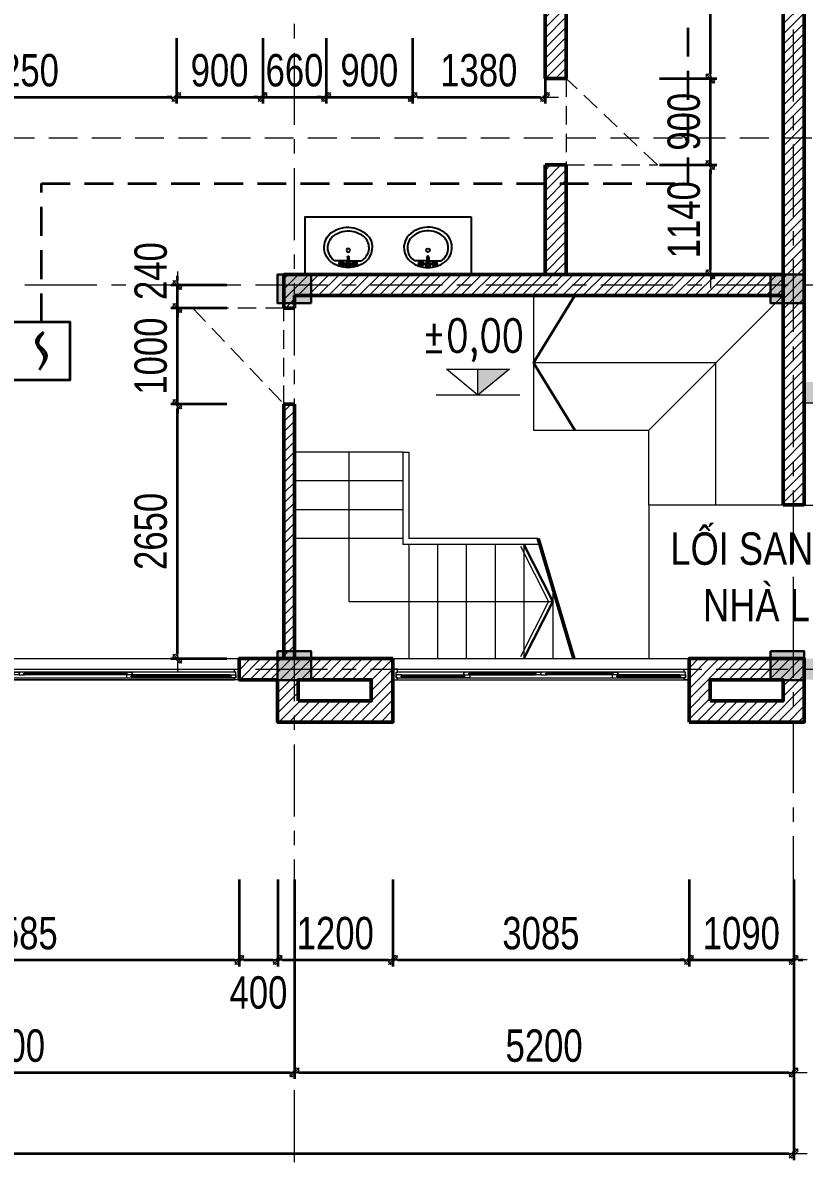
# Model space of a CAD drawing. Header units: millimetres. Extents: x 1109421 to 1726579, y -247837 to 144927.
# Drawn here: x 1494702 to 1502842, y -135777 to -123915 of the extents above; entities that cross this region are included whole.
import ezdxf
from ezdxf.enums import TextEntityAlignment as Align

# ---------------------------------------------------------------- set-up
doc = ezdxf.new("R2010")
doc.units = ezdxf.units.MM
doc.header["$LTSCALE"] = 600
doc.header["$MEASUREMENT"] = 0
doc.set_wipeout_variables(frame=1)
for name, pattern in [('00_Hidden', [2.4, 1.6, -0.8]), ('CENTER', [2, 1.25, -0.25, 0.25, -0.25]), ('DASHED', [0.75, 0.5, -0.25]), ('HIDDEN', [0.375, 0.25, -0.125])]:
    doc.linetypes.add(name, pattern=pattern)
doc.layers.get('0').update_dxf_attribs({"lineweight": 0})
doc.layers.get('Defpoints').update_dxf_attribs({"lineweight": 0})
for name, color, linetype, lineweight in [('0.15_Cua', 144, 'Continuous', 15), ('cat1', 30, 'Continuous', 50), ('cat2', 22, 'Continuous', 30), ('dim', 144, 'Continuous', 13), ('EG Net thay', 7, 'Continuous', 25), ('hatch1', 136, 'Continuous', 9), ('LC Khac', 4, 'Continuous', 9), ('LC MANH DUT', 35, 'HIDDEN', 5), ('LC Text1', 3, 'Continuous', 20), ('LC Text2', 7, 'Continuous', 25), ('manh1', 67, 'Continuous', 13), ('NET-CAT', 3, 'Continuous', 35), ('Noi that', 35, 'Continuous', 9), ('PCCC - BAOCHAY - THIETBI', 6, 'Continuous', 35), ('PCCC-BAO CHAY - DAY', 3, 'DASHED', 35), ('PCCC-BAOCHAY-THIETBI', 6, 'Continuous', 35), ('thay1', 63, 'Continuous', 18), ('truc', 76, 'CENTER', 9)]:
    doc.layers.add(name, color=color, linetype=linetype, lineweight=lineweight)
doc.layers.add('MANH', color=147, linetype='Continuous')
doc.styles.add('HOATBIF', font='hoatbif.shx', dxfattribs={"width": 0.8})
doc.styles.add('T1', font='Vnsimli.shx', dxfattribs={"width": 0.8})
doc.styles.add('T2', font='VHARIAL.TTF', dxfattribs={"width": 0.8})
doc.dimstyles.new('1-135', dxfattribs={"dimscale": 135, "dimtxt": 2.5, "dimasz": 0.35, "dimexe": 0.5, "dimexo": 0, "dimgap": 0.8, "dimtad": 1, "dimdec": 0, "dimzin": 0, "dimdsep": 46, "dimtxsty": 'HOATBIF', "dimblk1": 'DOT', "dimblk2": 'DOT', "dimsah": 1, "dimcen": -1, "dimdle": 1, "dimclrd": 256, "dimclre": 256, "dimclrt": 4, "dimadec": 3, "dimazin": 2, "dimtfac": 0.333333, "dimtdec": 0, "dimtix": 1, "dimtmove": 2, "dimatfit": 3, "dimldrblk": 'DOT', "dimfxl": 1, "dimtvp": 0.833333, "dimtolj": 1, "dimtzin": 0, "dimarcsym": 0})

# ---------------------------------------------------------------- blocks, each defined once
blk = doc.blocks.new('DOT')
at = {"layer": 'dim'}
for p, q in [((-3, 0), (3, 0)), ((-1, -1), (1, 1))]:
    blk.add_line(p, q, dxfattribs=at)
blk.add_lwpolyline([(0.5, 1), (-1, -0.5), (-0.5, -1), (1, 0.5)], close=True, dxfattribs=at)
blk = doc.blocks.new('*D2097')
at = {"layer": 'Defpoints', "color": 0, "transparency": 16777216}
for p in [(34453, 88631), (40453, 88631), (40453, 86624)]:
    blk.add_point(p, dxfattribs=at)
at = {"layer": 'dim', "lineweight": -2, "transparency": 16777216}
for p, q in [((34453, 88631), (34453, 86557)), ((40453, 88631), (40453, 86557)), ((34500, 86624), (40406, 86624))]:
    blk.add_line(p, q, dxfattribs=at)
at = {"layer": 'dim', "lineweight": -2, "transparency": 16777216, "xscale": 47.25, "yscale": 47.25, "zscale": 47.25, "rotation": 180}
blk.add_blockref('DOT', (34453, 86624), dxfattribs=at)
at = {"layer": 'dim', "lineweight": -2, "transparency": 16777216, "xscale": 47.25, "yscale": 47.25, "zscale": 47.25}
blk.add_blockref('DOT', (40453, 86624), dxfattribs=at)
at = {"layer": 'dim', "color": 4, "transparency": 16777216, "insert": (37453, 86901), "char_height": 337.5, "attachment_point": 5, "style": 'HOATBIF'}
blk.add_mtext('\\A1;6000', dxfattribs=at)
blk = doc.blocks.new('_Dot')
at = {"color": 0, "linetype": 'ByBlock', "lineweight": -2}
blk.add_line((-0.5, 0), (-1, 0), dxfattribs=at)
at = {"color": 0, "linetype": 'ByBlock', "const_width": 0.5}
blk.add_lwpolyline([(-0.25, 0, 1), (0.25, 0, 1)], format="xyb", close=True, dxfattribs=at)
blk = doc.blocks.new('*D2098')
at = {"layer": 'Defpoints', "color": 0, "transparency": 16777216}
for p in [(40453, 88631), (45653, 88631), (45653, 86624)]:
    blk.add_point(p, dxfattribs=at)
at = {"layer": 'dim', "lineweight": -2, "transparency": 16777216}
for p, q in [((40453, 88631), (40453, 86557)), ((45653, 88631), (45653, 86557)), ((40500, 86624), (45606, 86624))]:
    blk.add_line(p, q, dxfattribs=at)
at = {"layer": 'dim', "lineweight": -2, "transparency": 16777216, "xscale": 47.25, "yscale": 47.25, "zscale": 47.25, "rotation": 180}
blk.add_blockref('DOT', (40453, 86624), dxfattribs=at)
at = {"layer": 'dim', "lineweight": -2, "transparency": 16777216, "xscale": 47.25, "yscale": 47.25, "zscale": 47.25}
blk.add_blockref('DOT', (45653, 86624), dxfattribs=at)
at = {"layer": 'dim', "color": 4, "transparency": 16777216, "insert": (43053, 86901), "char_height": 337.5, "attachment_point": 5, "style": 'HOATBIF'}
blk.add_mtext('\\A1;5200', dxfattribs=at)
blk = doc.blocks.new('CSDS')
at = {"layer": 'MANH'}
for p, q in [((-0.08, -0.72), (-1.37, -0.72)), ((-0.83, -0.4), (-0.77, -0.4)), ((-0.83, -0.44), (-0.77, -0.44)), ((-0.71, -0.33), (-0.71, -0.28)), ((-0.71, -0.55), (-0.71, -0.5)), ((-0.67, -0.28), (-0.67, -0.33)), ((-0.67, -0.5), (-0.67, -0.55)), ((-0.6, -0.4), (-0.55, -0.4)), ((-0.6, -0.44), (-0.55, -0.44)), ((-0.08, -1.12), (-0.08, -0.5)), ((0.1, -0.5), (0.1, -1.12)), ((0.1, -0.72), (1.38, -0.72)), ((0.57, -0.4), (0.63, -0.4)), ((0.57, -0.44), (0.63, -0.44)), ((0.69, -0.33), (0.69, -0.28)), ((0.69, -0.55), (0.69, -0.5)), ((0.73, -0.28), (0.73, -0.33)), ((0.73, -0.5), (0.73, -0.55)), ((0.8, -0.4), (0.85, -0.4)), ((0.8, -0.44), (0.85, -0.44))]:
    blk.add_line(p, q, dxfattribs=at)
for centre, major_axis, start_param, end_param in [((0.01, -2.93), (2.07, 2.07), 0.111462, 1.463911), ((-0.54, -2.11), (1.38, 1.38), 1.512976, 3.273685), ((-0.5, -2.07), (-1.14, 1.14), -0.214848, 1.559642), ((-0.69, -0.42), (0.186, 0.186), 5.497787, 11.780972), ((-0.86, -0.42), (0.0309, 0.0309), 5.497787, 11.780972), ((-0.69, -0.42), (0.0619, 0.0619), 5.497787, 11.780972), ((-0.69, -0.42), (-0.0464, 0.0464), 3.926991, 10.210176), ((-0.69, -0.24), (-0.0309, 0.0309), 3.926991, 10.210176), ((-0.69, -0.59), (-0.0309, 0.0309), 3.926991, 10.210176), ((-0.51, -0.42), (0.0309, 0.0309), 5.497787, 11.780972), ((0.01, -0.34), (0.191, 0.191), 4.257288, 9.879879), ((0.01, -0.34), (0.131, 0.131), 4.416969, 9.720198), ((0.01, -0.33), (0.0928, 0.0928), 5.497787, 11.780972), ((0.01, -1.12), (0.0619, 0.0619), 2.356282, 5.4977), ((0.71, -0.42), (0.186, 0.186), 5.497787, 11.780972), ((0.54, -0.42), (0.0309, 0.0309), 5.497787, 11.780972), ((0.71, -0.42), (0.0619, 0.0619), 5.497787, 11.780972), ((0.71, -0.42), (-0.0464, 0.0464), 3.926991, 10.210176), ((0.71, -0.24), (-0.0309, 0.0309), 3.926991, 10.210176), ((0.71, -0.59), (-0.0309, 0.0309), 3.926991, 10.210176), ((0.89, -0.42), (0.0309, 0.0309), 5.497787, 11.780972), ((0.55, -2.08), (1.13, 1.13), 4.862989, 6.520348), ((0.55, -2.12), (1.38, 1.38), 4.922045, 6.353974), ((0.01, -1.82), (0.134, 0.134), 5.497787, 11.780972), ((-0.02, -1.33), (-2.04, 2.04), 1.723621, 3.229353), ((0.01, -1.38), (1.74, 1.74), 3.187795, 4.763099)]:
    blk.add_ellipse(centre, major_axis=major_axis, ratio=1, start_param=start_param, end_param=end_param, dxfattribs=at)
blk = doc.blocks.new('COT BT')
at = {"layer": 'cat2', "ltscale": 2}
h = blk.add_hatch(color=256, dxfattribs=at)
h.dxf.hatch_style = 1
h.paths.add_polyline_path([(240, 190), (-110, 190), (-110, -110), (240, -110)])
blk.add_lwpolyline([(-110, 190), (240, 190), (240, -110), (-110, -110)], close=True, dxfattribs=at)
blk = doc.blocks.new('t 1')
at = {"layer": 'NET-CAT'}
for points in [[(-3380, -6035), (-3600, -6035), (-3600, -5815), (-3380, -5815)], [(-3380, -8915), (-3600, -8915), (-3600, -8695), (-3380, -8695)]]:
    blk.add_hatch(color=256, dxfattribs=at).paths.add_polyline_path(points)
at = {"layer": 'LC Khac', "ltscale": 5}
blk.add_lwpolyline([(-3600, -6035), (-3600, -7095), (-3380, -7095), (-3380, -6035)], close=True, dxfattribs=at)
blk = doc.blocks.new('Caodo1')
at = {"layer": 'LC Text1'}
blk.add_hatch(color=256, dxfattribs=at).paths.add_polyline_path([(0, 200.2), (0, 0), (243.4, 200.2)])
for p, q in [((0, 0), (0, 200.2)), ((323.6, 0), (-323.6, 0))]:
    blk.add_line(p, q, dxfattribs=at)
blk.add_lwpolyline([(-243.4, 200.2), (243.4, 200.2), (0, 0), (0, 0)], close=True, dxfattribs=at)
at = {"layer": 'LC Text1', "style": 'T1', "width": 0.8}
blk.add_attdef('%%P0,00', text='', height=250, dxfattribs=at).set_placement((-39, 459.5), align=Align.MIDDLE_CENTER)
blk = doc.blocks.new('*D2162')
at = {"layer": 'Defpoints', "color": 0, "transparency": 16777216}
for p in [(35293, 88631), (39878, 88631), (39878, 87795)]:
    blk.add_point(p, dxfattribs=at)
at = {"layer": 'dim', "lineweight": -2, "transparency": 16777216}
for p, q in [((35293, 88631), (35293, 87727)), ((39878, 88631), (39878, 87727)), ((35340, 87795), (39831, 87795))]:
    blk.add_line(p, q, dxfattribs=at)
at = {"layer": 'dim', "lineweight": -2, "transparency": 16777216, "xscale": 47.25, "yscale": 47.25, "zscale": 47.25, "rotation": 180}
blk.add_blockref('DOT', (35293, 87795), dxfattribs=at)
at = {"layer": 'dim', "lineweight": -2, "transparency": 16777216, "xscale": 47.25, "yscale": 47.25, "zscale": 47.25}
blk.add_blockref('DOT', (39878, 87795), dxfattribs=at)
at = {"layer": 'dim', "color": 4, "transparency": 16777216, "insert": (37585, 88072), "char_height": 337.5, "attachment_point": 5, "style": 'HOATBIF'}
blk.add_mtext('\\A1;4585', dxfattribs=at)
blk = doc.blocks.new('*D2163')
at = {"layer": 'Defpoints', "color": 0, "transparency": 16777216}
for p in [(39878, 88631), (40278, 88631), (40278, 87795)]:
    blk.add_point(p, dxfattribs=at)
at = {"layer": 'dim', "lineweight": -2, "transparency": 16777216}
for p, q in [((39878, 88631), (39878, 87727)), ((40278, 88631), (40278, 87727)), ((39925, 87795), (40231, 87795))]:
    blk.add_line(p, q, dxfattribs=at)
at = {"layer": 'dim', "lineweight": -2, "transparency": 16777216, "xscale": 47.25, "yscale": 47.25, "zscale": 47.25, "rotation": 180}
blk.add_blockref('DOT', (39878, 87795), dxfattribs=at)
at = {"layer": 'dim', "lineweight": -2, "transparency": 16777216, "xscale": 47.25, "yscale": 47.25, "zscale": 47.25}
blk.add_blockref('DOT', (40278, 87795), dxfattribs=at)
at = {"layer": 'dim', "color": 4, "transparency": 16777216, "insert": (40078, 87454), "char_height": 337.5, "attachment_point": 5, "style": 'HOATBIF'}
blk.add_mtext('\\A1;400', dxfattribs=at)
blk = doc.blocks.new('*D2164')
at = {"layer": 'Defpoints', "color": 0, "transparency": 16777216}
for p in [(40278, 88631), (41478, 88631), (41478, 87795)]:
    blk.add_point(p, dxfattribs=at)
at = {"layer": 'dim', "lineweight": -2, "transparency": 16777216}
for p, q in [((40278, 88631), (40278, 87727)), ((41478, 88631), (41478, 87727)), ((40325, 87795), (41431, 87795))]:
    blk.add_line(p, q, dxfattribs=at)
at = {"layer": 'dim', "lineweight": -2, "transparency": 16777216, "xscale": 47.25, "yscale": 47.25, "zscale": 47.25, "rotation": 180}
blk.add_blockref('DOT', (40278, 87795), dxfattribs=at)
at = {"layer": 'dim', "lineweight": -2, "transparency": 16777216, "xscale": 47.25, "yscale": 47.25, "zscale": 47.25}
blk.add_blockref('DOT', (41478, 87795), dxfattribs=at)
at = {"layer": 'dim', "color": 4, "transparency": 16777216, "insert": (40878, 88072), "char_height": 337.5, "attachment_point": 5, "style": 'HOATBIF'}
blk.add_mtext('\\A1;1200', dxfattribs=at)
blk = doc.blocks.new('*D2165')
at = {"layer": 'Defpoints', "color": 0, "transparency": 16777216}
for p in [(41478, 88631), (44563, 88631), (44563, 87795)]:
    blk.add_point(p, dxfattribs=at)
at = {"layer": 'dim', "lineweight": -2, "transparency": 16777216}
for p, q in [((41478, 88631), (41478, 87727)), ((44563, 88631), (44563, 87727)), ((41525, 87795), (44516, 87795))]:
    blk.add_line(p, q, dxfattribs=at)
at = {"layer": 'dim', "lineweight": -2, "transparency": 16777216, "xscale": 47.25, "yscale": 47.25, "zscale": 47.25, "rotation": 180}
blk.add_blockref('DOT', (41478, 87795), dxfattribs=at)
at = {"layer": 'dim', "lineweight": -2, "transparency": 16777216, "xscale": 47.25, "yscale": 47.25, "zscale": 47.25}
blk.add_blockref('DOT', (44563, 87795), dxfattribs=at)
at = {"layer": 'dim', "color": 4, "transparency": 16777216, "insert": (43020, 88072), "char_height": 337.5, "attachment_point": 5, "style": 'HOATBIF'}
blk.add_mtext('\\A1;3085', dxfattribs=at)
blk = doc.blocks.new('*D2166')
at = {"layer": 'Defpoints', "color": 0, "transparency": 16777216}
for p in [(44563, 88631), (45653, 88631), (45653, 87795)]:
    blk.add_point(p, dxfattribs=at)
at = {"layer": 'dim', "lineweight": -2, "transparency": 16777216}
for p, q in [((44563, 88631), (44563, 87727)), ((45653, 88631), (45653, 87727)), ((44516, 87795), (44468, 87795)), ((44563, 87795), (45653, 87795)), ((45700, 87795), (45747, 87795))]:
    blk.add_line(p, q, dxfattribs=at)
at = {"layer": 'dim', "lineweight": -2, "transparency": 16777216, "xscale": 47.25, "yscale": 47.25, "zscale": 47.25}
blk.add_blockref('DOT', (44563, 87795), dxfattribs=at)
at = {"layer": 'dim', "lineweight": -2, "transparency": 16777216, "xscale": 47.25, "yscale": 47.25, "zscale": 47.25, "rotation": 180}
blk.add_blockref('DOT', (45653, 87795), dxfattribs=at)
at = {"layer": 'dim', "color": 4, "transparency": 16777216, "insert": (45108, 88072), "char_height": 337.5, "attachment_point": 5, "style": 'HOATBIF'}
blk.add_mtext('\\A1;1090', dxfattribs=at)
blk = doc.blocks.new('*D2167')
at = {"layer": 'Defpoints', "color": 0, "transparency": 16777216}
for p in [(3853, 88631), (45653, 88631), (45653, 85780)]:
    blk.add_point(p, dxfattribs=at)
at = {"layer": 'dim', "lineweight": -2, "transparency": 16777216}
for p, q in [((3853, 88631), (3853, 85712)), ((45653, 88631), (45653, 85712)), ((3900, 85780), (45606, 85780))]:
    blk.add_line(p, q, dxfattribs=at)
at = {"layer": 'dim', "lineweight": -2, "transparency": 16777216, "xscale": 47.25, "yscale": 47.25, "zscale": 47.25, "rotation": 180}
blk.add_blockref('DOT', (3853, 85780), dxfattribs=at)
at = {"layer": 'dim', "lineweight": -2, "transparency": 16777216, "xscale": 47.25, "yscale": 47.25, "zscale": 47.25}
blk.add_blockref('DOT', (45653, 85780), dxfattribs=at)
at = {"layer": 'dim', "color": 4, "transparency": 16777216, "insert": (25828, 86057), "char_height": 337.5, "attachment_point": 5, "style": 'HOATBIF'}
blk.add_mtext('\\A1;41800', dxfattribs=at)
blk = doc.blocks.new('*U615')
for p, q in [((50, 0), (4535, 0)), ((50, -110), (4535, -110)), ((95, -20), (1116, -20)), ((1176, -50), (2232, -50)), ((1176, -80), (2232, -80)), ((3409, -50), (2352, -50)), ((3409, -80), (2352, -80)), ((4490, -20), (3469, -20)), ((4490, -50), (3469, -50))]:
    blk.add_line(p, q)
at = {"color": 8, "lineweight": 5}
for p, q in [((50, -20), (4535, -20)), ((4535, -80), (50, -80)), ((95, -30), (1116, -30)), ((95, -40), (1116, -40)), ((95, -50), (1116, -50)), ((1176, -60), (2232, -60)), ((1176, -70), (2232, -70)), ((3409, -60), (2352, -60)), ((3409, -70), (2352, -70)), ((4490, -30), (3469, -30)), ((4490, -40), (3469, -40))]:
    blk.add_line(p, q, dxfattribs=at)
for points in [[(50, -20), (35, -20), (35, -80), (50, -80), (50, -110), (0, -110), (0, 0), (0, 0), (0, 0), (50, 0), (50, -20), (35, -20)], [(4535, -20), (4550, -20), (4550, -80), (4535, -80), (4535, -110), (4585, -110), (4585, 0), (4585, 0), (4585, 0), (4535, 0), (4535, -20), (4550, -20)], [(95, -40), (95, -50), (35, -50), (35, -20), (95, -20), (95, -30), (85, -30), (85, -40), (95, -40)], [(1116, -40), (1116, -50), (1176, -50), (1176, -20), (1116, -20), (1116, -30), (1126, -30), (1126, -40), (1116, -40)], [(1176, -70), (1176, -80), (1116, -80), (1116, -50), (1176, -50), (1176, -60), (1166, -60), (1166, -70), (1176, -70)], [(1116, -50), (1116, -80), (1131, -80)], [(2232, -70), (2232, -80), (2292, -80), (2292, -50), (2232, -50), (2232, -60), (2242, -60), (2242, -70), (2232, -70)], [(2292, -50), (2292, -80), (2277, -80)], [(2292, -50), (2292, -80), (2307, -80)], [(2352, -70), (2352, -80), (2292, -80), (2292, -50), (2352, -50), (2352, -60), (2342, -60), (2342, -70), (2352, -70)], [(3469, -40), (3469, -50), (3409, -50), (3409, -20), (3469, -20), (3469, -30), (3459, -30), (3459, -40), (3469, -40)], [(3409, -70), (3409, -80), (3469, -80), (3469, -50), (3409, -50), (3409, -60), (3419, -60), (3419, -70), (3409, -70)], [(3469, -50), (3469, -80), (3454, -80)], [(4490, -40), (4490, -50), (4550, -50), (4550, -20), (4490, -20), (4490, -30), (4500, -30), (4500, -40), (4490, -40)]]:
    blk.add_lwpolyline(points)
for centre, start, end in [((94, -32), 14.2151, 83.5658), ((94, -38), 276.4342, 345.7849), ((1117, -32), 96.4342, 165.7849), ((1117, -38), 194.2151, 263.5658), ((1175, -62), 14.2151, 83.5658), ((1175, -68), 276.4342, 345.7849), ((2233, -62), 96.4342, 165.7849), ((2233, -68), 194.2151, 263.5658), ((2352, -62), 14.2151, 83.5658), ((2352, -68), 276.4342, 345.7849), ((3410, -62), 96.4342, 165.7849), ((3410, -68), 194.2151, 263.5658), ((3468, -32), 14.2151, 83.5658), ((3468, -38), 276.4342, 345.7849), ((4491, -32), 96.4342, 165.7849), ((4491, -38), 194.2151, 263.5658)]:
    blk.add_arc(centre, 8.25, start, end, dxfattribs=at)
blk = doc.blocks.new('*U614')
for p, q in [((50, 0), (3035, 0)), ((50, -110), (3035, -110)), ((95, -20), (741, -20)), ((801, -50), (1482, -50)), ((801, -80), (1482, -80)), ((2284, -50), (1602, -50)), ((2284, -80), (1602, -80)), ((2990, -20), (2344, -20)), ((2990, -50), (2344, -50))]:
    blk.add_line(p, q)
at = {"color": 8, "lineweight": 5}
for p, q in [((50, -20), (3035, -20)), ((3035, -80), (50, -80)), ((95, -30), (741, -30)), ((95, -40), (741, -40)), ((95, -50), (741, -50)), ((801, -60), (1482, -60)), ((801, -70), (1482, -70)), ((2284, -60), (1602, -60)), ((2284, -70), (1602, -70)), ((2990, -30), (2344, -30)), ((2990, -40), (2344, -40))]:
    blk.add_line(p, q, dxfattribs=at)
for points in [[(50, -20), (35, -20), (35, -80), (50, -80), (50, -110), (0, -110), (0, 0), (0, 0), (0, 0), (50, 0), (50, -20), (35, -20)], [(3035, -20), (3050, -20), (3050, -80), (3035, -80), (3035, -110), (3085, -110), (3085, 0), (3085, 0), (3085, 0), (3035, 0), (3035, -20), (3050, -20)], [(95, -40), (95, -50), (35, -50), (35, -20), (95, -20), (95, -30), (85, -30), (85, -40), (95, -40)], [(741, -40), (741, -50), (801, -50), (801, -20), (741, -20), (741, -30), (751, -30), (751, -40), (741, -40)], [(801, -70), (801, -80), (741, -80), (741, -50), (801, -50), (801, -60), (791, -60), (791, -70), (801, -70)], [(741, -50), (741, -80), (756, -80)], [(1482, -70), (1482, -80), (1542, -80), (1542, -50), (1482, -50), (1482, -60), (1492, -60), (1492, -70), (1482, -70)], [(1542, -50), (1542, -80), (1527, -80)], [(1542, -50), (1542, -80), (1557, -80)], [(1602, -70), (1602, -80), (1542, -80), (1542, -50), (1602, -50), (1602, -60), (1592, -60), (1592, -70), (1602, -70)], [(2344, -40), (2344, -50), (2284, -50), (2284, -20), (2344, -20), (2344, -30), (2334, -30), (2334, -40), (2344, -40)], [(2284, -70), (2284, -80), (2344, -80), (2344, -50), (2284, -50), (2284, -60), (2294, -60), (2294, -70), (2284, -70)], [(2344, -50), (2344, -80), (2329, -80)], [(2990, -40), (2990, -50), (3050, -50), (3050, -20), (2990, -20), (2990, -30), (3000, -30), (3000, -40), (2990, -40)]]:
    blk.add_lwpolyline(points)
for centre, start, end in [((94, -32), 14.2151, 83.5658), ((94, -38), 276.4342, 345.7849), ((742, -32), 96.4342, 165.7849), ((742, -38), 194.2151, 263.5658), ((800, -62), 14.2151, 83.5658), ((800, -68), 276.4342, 345.7849), ((1483, -62), 96.4342, 165.7849), ((1483, -68), 194.2151, 263.5658), ((1602, -62), 14.2151, 83.5658), ((1602, -68), 276.4342, 345.7849), ((2285, -62), 96.4342, 165.7849), ((2285, -68), 194.2151, 263.5658), ((2343, -32), 14.2151, 83.5658), ((2343, -38), 276.4342, 345.7849), ((2991, -32), 96.4342, 165.7849), ((2991, -38), 194.2151, 263.5658)]:
    blk.add_arc(centre, 8.25, start, end, dxfattribs=at)
blk = doc.blocks.new('*D2129')
at = {"layer": 'Defpoints', "color": 0, "transparency": 16777216}
for p in [(35973, 97391), (39223, 97391), (39223, 96778)]:
    blk.add_point(p, dxfattribs=at)
at = {"layer": 'dim', "lineweight": -2, "transparency": 16777216}
for p, q in [((35973, 97391), (35973, 96711)), ((39223, 97391), (39223, 96711)), ((36020, 96778), (39176, 96778))]:
    blk.add_line(p, q, dxfattribs=at)
at = {"layer": 'dim', "lineweight": -2, "transparency": 16777216, "xscale": 47.25, "yscale": 47.25, "zscale": 47.25, "rotation": 180}
blk.add_blockref('DOT', (35973, 96778), dxfattribs=at)
at = {"layer": 'dim', "lineweight": -2, "transparency": 16777216, "xscale": 47.25, "yscale": 47.25, "zscale": 47.25}
blk.add_blockref('DOT', (39223, 96778), dxfattribs=at)
at = {"layer": 'dim', "color": 4, "transparency": 16777216, "insert": (37598, 97055), "char_height": 337.5, "attachment_point": 5, "style": 'HOATBIF'}
blk.add_mtext('\\A1;3250', dxfattribs=at)
blk = doc.blocks.new('*D2130')
at = {"layer": 'Defpoints', "color": 0, "transparency": 16777216}
for p in [(39223, 97391), (40123, 97391), (40123, 96778)]:
    blk.add_point(p, dxfattribs=at)
at = {"layer": 'dim', "lineweight": -2, "transparency": 16777216}
for p, q in [((39223, 97391), (39223, 96711)), ((40123, 97391), (40123, 96711)), ((39176, 96778), (39128, 96778)), ((39223, 96778), (40123, 96778)), ((40170, 96778), (40217, 96778))]:
    blk.add_line(p, q, dxfattribs=at)
at = {"layer": 'dim', "lineweight": -2, "transparency": 16777216, "xscale": 47.25, "yscale": 47.25, "zscale": 47.25}
blk.add_blockref('DOT', (39223, 96778), dxfattribs=at)
at = {"layer": 'dim', "lineweight": -2, "transparency": 16777216, "xscale": 47.25, "yscale": 47.25, "zscale": 47.25, "rotation": 180}
blk.add_blockref('DOT', (40123, 96778), dxfattribs=at)
at = {"layer": 'dim', "color": 4, "transparency": 16777216, "insert": (39673, 97055), "char_height": 337.5, "attachment_point": 5, "style": 'HOATBIF'}
blk.add_mtext('\\A1;900', dxfattribs=at)
blk = doc.blocks.new('*D2131')
at = {"layer": 'Defpoints', "color": 0, "transparency": 16777216}
for p in [(40123, 97391), (40783, 97391), (40783, 96778)]:
    blk.add_point(p, dxfattribs=at)
at = {"layer": 'dim', "lineweight": -2, "transparency": 16777216}
for p, q in [((40123, 97391), (40123, 96711)), ((40783, 97391), (40783, 96711)), ((40076, 96778), (40028, 96778)), ((40123, 96778), (40783, 96778)), ((40830, 96778), (40877, 96778))]:
    blk.add_line(p, q, dxfattribs=at)
at = {"layer": 'dim', "lineweight": -2, "transparency": 16777216, "xscale": 47.25, "yscale": 47.25, "zscale": 47.25}
blk.add_blockref('DOT', (40123, 96778), dxfattribs=at)
at = {"layer": 'dim', "lineweight": -2, "transparency": 16777216, "xscale": 47.25, "yscale": 47.25, "zscale": 47.25, "rotation": 180}
blk.add_blockref('DOT', (40783, 96778), dxfattribs=at)
at = {"layer": 'dim', "color": 4, "transparency": 16777216, "insert": (40453, 97055), "char_height": 337.5, "attachment_point": 5, "style": 'HOATBIF'}
blk.add_mtext('\\A1;660', dxfattribs=at)
blk = doc.blocks.new('*D2132')
at = {"layer": 'Defpoints', "color": 0, "transparency": 16777216}
for p in [(40783, 97391), (41683, 97391), (41683, 96778)]:
    blk.add_point(p, dxfattribs=at)
at = {"layer": 'dim', "lineweight": -2, "transparency": 16777216}
for p, q in [((40783, 97391), (40783, 96711)), ((41683, 97391), (41683, 96711)), ((40736, 96778), (40688, 96778)), ((40783, 96778), (41683, 96778)), ((41730, 96778), (41777, 96778))]:
    blk.add_line(p, q, dxfattribs=at)
at = {"layer": 'dim', "lineweight": -2, "transparency": 16777216, "xscale": 47.25, "yscale": 47.25, "zscale": 47.25}
blk.add_blockref('DOT', (40783, 96778), dxfattribs=at)
at = {"layer": 'dim', "lineweight": -2, "transparency": 16777216, "xscale": 47.25, "yscale": 47.25, "zscale": 47.25, "rotation": 180}
blk.add_blockref('DOT', (41683, 96778), dxfattribs=at)
at = {"layer": 'dim', "color": 4, "transparency": 16777216, "insert": (41233, 97055), "char_height": 337.5, "attachment_point": 5, "style": 'HOATBIF'}
blk.add_mtext('\\A1;900', dxfattribs=at)
blk = doc.blocks.new('*D2133')
at = {"layer": 'Defpoints', "color": 0, "transparency": 16777216}
for p in [(41683, 97391), (43063, 97391), (43063, 96778)]:
    blk.add_point(p, dxfattribs=at)
at = {"layer": 'dim', "lineweight": -2, "transparency": 16777216}
for p, q in [((41683, 97391), (41683, 96711)), ((43063, 97391), (43063, 96711)), ((41730, 96778), (43016, 96778))]:
    blk.add_line(p, q, dxfattribs=at)
at = {"layer": 'dim', "lineweight": -2, "transparency": 16777216, "xscale": 47.25, "yscale": 47.25, "zscale": 47.25, "rotation": 180}
blk.add_blockref('DOT', (41683, 96778), dxfattribs=at)
at = {"layer": 'dim', "lineweight": -2, "transparency": 16777216, "xscale": 47.25, "yscale": 47.25, "zscale": 47.25}
blk.add_blockref('DOT', (43063, 96778), dxfattribs=at)
at = {"layer": 'dim', "color": 4, "transparency": 16777216, "insert": (42373, 97055), "char_height": 337.5, "attachment_point": 5, "style": 'HOATBIF'}
blk.add_mtext('\\A1;1380', dxfattribs=at)
blk = doc.blocks.new('*D2134')
at = {"layer": 'Defpoints', "color": 0, "transparency": 16777216}
for p in [(39234, 93581), (39750, 93581), (39750, 90931)]:
    blk.add_point(p, dxfattribs=at)
at = {"layer": 'dim', "lineweight": -2, "transparency": 16777216}
for p, q in [((39750, 93581), (39166, 93581)), ((39234, 90979), (39234, 93534)), ((39750, 90931), (39166, 90931))]:
    blk.add_line(p, q, dxfattribs=at)
at = {"layer": 'dim', "lineweight": -2, "transparency": 16777216, "xscale": 47.25, "yscale": 47.25, "zscale": 47.25}
for p, rotation in [((39234, 93581), 90), ((39234, 90931), 270)]:
    blk.add_blockref('DOT', p, dxfattribs=dict(at, rotation=rotation))
at = {"layer": 'dim', "color": 4, "transparency": 16777216, "insert": (38957, 92256), "char_height": 337.5, "attachment_point": 5, "rotation": 90, "style": 'HOATBIF'}
blk.add_mtext('\\A1;2650', dxfattribs=at)
blk = doc.blocks.new('*D2135')
at = {"layer": 'Defpoints', "color": 0, "transparency": 16777216}
for p in [(39234, 94581), (39750, 94581), (39750, 93581)]:
    blk.add_point(p, dxfattribs=at)
at = {"layer": 'dim', "lineweight": -2, "transparency": 16777216}
for p, q in [((39234, 94629), (39234, 94676)), ((39750, 94581), (39166, 94581)), ((39234, 93581), (39234, 94581)), ((39750, 93581), (39166, 93581)), ((39234, 93534), (39234, 93487))]:
    blk.add_line(p, q, dxfattribs=at)
at = {"layer": 'dim', "lineweight": -2, "transparency": 16777216, "xscale": 47.25, "yscale": 47.25, "zscale": 47.25}
for p, rotation in [((39234, 94581), 270), ((39234, 93581), 90)]:
    blk.add_blockref('DOT', p, dxfattribs=dict(at, rotation=rotation))
at = {"layer": 'dim', "color": 4, "transparency": 16777216, "insert": (38957, 94081), "char_height": 337.5, "attachment_point": 5, "rotation": 90, "style": 'HOATBIF'}
blk.add_mtext('\\A1;1000', dxfattribs=at)
blk = doc.blocks.new('*D2136')
at = {"layer": 'Defpoints', "color": 0, "transparency": 16777216}
for p in [(39234, 94821), (39750, 94821), (39750, 94581)]:
    blk.add_point(p, dxfattribs=at)
at = {"layer": 'dim', "lineweight": -2, "transparency": 16777216}
for p, q in [((39234, 94869), (39234, 94916)), ((39750, 94821), (39166, 94821)), ((39234, 94581), (39234, 94821)), ((39750, 94581), (39166, 94581)), ((39234, 94534), (39234, 94487))]:
    blk.add_line(p, q, dxfattribs=at)
at = {"layer": 'dim', "lineweight": -2, "transparency": 16777216, "xscale": 47.25, "yscale": 47.25, "zscale": 47.25}
for p, rotation in [((39234, 94821), 270), ((39234, 94581), 90)]:
    blk.add_blockref('DOT', p, dxfattribs=dict(at, rotation=rotation))
at = {"layer": 'dim', "color": 4, "transparency": 16777216, "insert": (38957, 94966), "char_height": 337.5, "attachment_point": 5, "rotation": 90, "style": 'HOATBIF'}
blk.add_mtext('\\A1;240', dxfattribs=at)
blk = doc.blocks.new('*D2137')
at = {"layer": 'Defpoints', "color": 0, "transparency": 16777216}
for p in [(44254, 96071), (44786, 96071), (44254, 94931)]:
    blk.add_point(p, dxfattribs=at)
at = {"layer": 'dim', "lineweight": -2, "transparency": 16777216}
for p, q in [((44254, 96071), (44854, 96071)), ((44786, 94979), (44786, 96024)), ((44254, 94931), (44854, 94931))]:
    blk.add_line(p, q, dxfattribs=at)
at = {"layer": 'dim', "lineweight": -2, "transparency": 16777216, "xscale": 47.25, "yscale": 47.25, "zscale": 47.25}
for p, rotation in [((44786, 96071), 90), ((44786, 94931), 270)]:
    blk.add_blockref('DOT', p, dxfattribs=dict(at, rotation=rotation))
at = {"layer": 'dim', "color": 4, "transparency": 16777216, "insert": (44510, 95501), "char_height": 337.5, "attachment_point": 5, "rotation": 90, "style": 'HOATBIF'}
blk.add_mtext('\\A1;1140', dxfattribs=at)
blk = doc.blocks.new('*D2138')
at = {"layer": 'Defpoints', "color": 0, "transparency": 16777216}
for p in [(44254, 96971), (44786, 96971), (44254, 96071)]:
    blk.add_point(p, dxfattribs=at)
at = {"layer": 'dim', "lineweight": -2, "transparency": 16777216}
for p, q in [((44786, 97019), (44786, 97066)), ((44254, 96971), (44854, 96971)), ((44786, 96071), (44786, 96971)), ((44254, 96071), (44854, 96071)), ((44786, 96024), (44786, 95977))]:
    blk.add_line(p, q, dxfattribs=at)
at = {"layer": 'dim', "lineweight": -2, "transparency": 16777216, "xscale": 47.25, "yscale": 47.25, "zscale": 47.25}
for p, rotation in [((44786, 96971), 270), ((44786, 96071), 90)]:
    blk.add_blockref('DOT', p, dxfattribs=dict(at, rotation=rotation))
at = {"layer": 'dim', "color": 4, "transparency": 16777216, "insert": (44510, 96521), "char_height": 337.5, "attachment_point": 5, "rotation": 90, "style": 'HOATBIF'}
blk.add_mtext('\\A1;900', dxfattribs=at)
blk = doc.blocks.new('*D2139')
at = {"layer": 'Defpoints', "color": 0, "transparency": 16777216}
for p in [(44254, 102711), (44786, 102711), (44254, 96971)]:
    blk.add_point(p, dxfattribs=at)
at = {"layer": 'dim', "lineweight": -2, "transparency": 16777216}
for p, q in [((44254, 102711), (44854, 102711)), ((44786, 97019), (44786, 102664)), ((44254, 96971), (44854, 96971))]:
    blk.add_line(p, q, dxfattribs=at)
at = {"layer": 'dim', "lineweight": -2, "transparency": 16777216, "xscale": 47.25, "yscale": 47.25, "zscale": 47.25}
for p, rotation in [((44786, 102711), 90), ((44786, 96971), 270)]:
    blk.add_blockref('DOT', p, dxfattribs=dict(at, rotation=rotation))
at = {"layer": 'dim', "color": 4, "transparency": 16777216, "insert": (44510, 99841), "char_height": 337.5, "attachment_point": 5, "rotation": 90, "style": 'HOATBIF'}
blk.add_mtext('\\A1;5740', dxfattribs=at)
blk = doc.blocks.new('DAU BAO KHOI')
blk.add_wipeout([(-2, 2), (-2, -2), (2, -2), (2, 2)])
at = {"layer": 'PCCC - BAOCHAY - THIETBI'}
blk.add_lwpolyline([(-2, -2), (2, -2), (2, 2), (-2, 2)], close=True, dxfattribs=at)
for points in [[(0.152, 1.305), (-0.357, 0.733), (-0.18, 0.209), (0.162, -0.292), (-0.152, -1.305)], [(0.152, 1.305), (-0.222, 0.489), (0.268, -0.047), (-0.152, -1.305)]]:
    blk.add_spline(points, degree=3, dxfattribs=at)
blk = doc.blocks.new('A$C08333679')
at = {"layer": 'hatch1'}
h = blk.add_hatch(dxfattribs=at)
h.set_pattern_fill('ANSI31', color=256, scale=600)
h.set_pattern_definition([(45, (-2017327.61, 46159.94), (-53.0330086, 53.0330086), [])])
h.paths.add_polyline_path([(5022.8, 90931.4), (4622.8, 90931.4), (3962.8, 90931.4), (3962.8, 95221.4), (3742.8, 95221.4), (3742.8, 90711.4), (3742.8, 90491.4), (4622.8, 90491.4), (4622.8, 90711.4), (5022.8, 90711.4)])
h.paths.add_polyline_path([(10692.8, 90931.4), (10292.8, 90931.4), (9412.8, 90931.4), (9012.8, 90931.4), (9012.8, 90711.4), (9412.8, 90711.4), (9412.8, 90491.4), (10292.8, 90491.4), (10292.8, 90711.4), (10692.8, 90711.4)])
h.paths.add_polyline_path([(15412.8, 90931.4), (15012.8, 90931.4), (15012.8, 90711.4), (15412.8, 90711.4), (15412.8, 90491.4), (16292.8, 90491.4), (16292.8, 90711.4), (16692.8, 90711.4), (16692.8, 90931.4), (16292.8, 90931.4)])
h.paths.add_polyline_path([(21012.8, 90711.4), (21012.8, 90931.4), (20132.8, 90931.4), (19732.8, 90931.4), (19732.8, 90711.4), (20132.8, 90711.4), (20132.8, 90491.4), (21012.8, 90491.4)])
h.paths.add_polyline_path([(20682.8, 94931.4), (20462.8, 94931.4), (20462.8, 90931.4), (20682.8, 90931.4)])
h.paths.add_polyline_path([(23692.8, 90931.4), (22812.8, 90931.4), (22812.8, 90711.4), (22812.8, 90491.4), (23692.8, 90491.4)])
h.paths.add_polyline_path([(29292.8, 90931.4), (28892.8, 90931.4), (28012.8, 90931.4), (28012.8, 90711.4), (28012.8, 90491.4), (28892.8, 90491.4), (28892.8, 90711.4), (29292.8, 90711.4)])
h.paths.add_polyline_path([(35292.8, 90931.4), (34892.8, 90931.4), (34012.8, 90931.4), (33612.8, 90931.4), (33612.8, 90711.4), (34012.8, 90711.4), (34012.8, 90491.4), (34892.8, 90491.4), (34892.8, 90711.4), (35292.8, 90711.4)])
h.paths.add_polyline_path([(41477.8, 90931.4), (39877.8, 90931.4), (39877.8, 90711.4), (40277.8, 90711.4), (40277.8, 90271.4), (41477.8, 90271.4)])
h.paths.add_polyline_path([(41252.3, 90711.4), (41252.3, 90491.4), (40492.3, 90491.4), (40492.3, 90711.4)], flags=16)
h.paths.add_polyline_path([(45762.8, 90931.4), (44562.8, 90931.4), (44562.8, 90271.4), (45762.8, 90271.4)])
h.paths.add_polyline_path([(45542.8, 90711.4), (45542.8, 90491.4), (44782.8, 90491.4), (44782.8, 90711.4)], flags=16)
h.paths.add_polyline_path([(40452.8, 93581.4), (40342.8, 93581.4), (40342.8, 90931.4), (40452.8, 90931.4)])
h.paths.add_polyline_path([(45542.8, 94931.4), (40342.8, 94931.4), (40342.8, 94581.4), (40452.8, 94581.4), (40452.8, 94711.4), (45542.8, 94711.4)], flags=17)
h.paths.add_polyline_path([(43282.8, 96071.4), (43062.8, 96071.4), (43062.8, 94931.4), (43282.8, 94931.4)], flags=17)
h.paths.add_polyline_path([(45762.8, 102931.4), (3742.8, 102931.4), (3742.8, 97421.4), (3962.8, 97421.4), (3962.8, 97711.4), (5452.8, 97711.4), (5452.8, 97821.4), (3962.8, 97821.4), (3962.8, 102711.4), (7837.8, 102711.4), (7837.8, 97821.4), (6752.8, 97821.4), (6752.8, 97711.4), (7837.8, 97711.4), (7947.8, 97711.4), (10137.8, 97711.4), (10137.8, 97821.4), (7947.8, 97821.4), (7947.8, 102711.4), (11757.8, 102711.4), (11757.8, 97821.4), (11437.8, 97821.4), (11437.8, 97711.4), (11757.8, 97711.4), (11867.8, 97711.4), (13477.8, 97711.4), (13477.8, 97821.4), (11867.8, 97821.4), (11867.8, 102711.4), (15742.8, 102711.4), (15742.8, 97821.4), (14777.8, 97821.4), (14777.8, 97711.4), (19242.8, 97711.4), (19242.8, 97821.4), (15962.8, 97821.4), (15962.8, 102711.4), (20462.8, 102711.4), (20462.8, 97821.4), (20242.8, 97821.4), (20242.8, 97711.4), (21084.6, 97711.4), (21304.6, 97931.4), (20682.8, 97931.4), (20682.8, 102711.4), (23142.8, 102711.4), (23142.8, 97931.4), (22464.6, 97931.4), (22684.6, 97711.4), (23362.8, 97711.4), (25572.8, 97711.4), (25572.8, 97821.4), (23362.8, 97821.4), (23362.8, 102711.4), (28342.8, 102711.4), (28342.8, 97821.4), (28562.8, 97821.4), (28562.8, 102711.4), (32962.8, 102711.4), (32962.8, 97821.4), (31472.8, 97821.4), (31472.8, 97711.4), (34672.8, 97711.4), (34672.8, 97821.4), (33072.8, 97821.4), (33072.8, 102711.4), (37622.8, 102711.4), (37622.8, 97821.4), (35972.8, 97821.4), (35972.8, 97711.4), (37342.8, 97711.4), (39222.8, 97711.4), (39222.8, 97931.4), (37842.8, 97931.4), (37842.8, 102711.4), (40342.8, 102711.4), (40342.8, 97931.4), (40122.8, 97931.4), (40122.8, 97711.4), (40782.8, 97711.4), (40782.8, 97931.4), (40562.8, 97931.4), (40562.8, 102711.4), (43062.8, 102711.4), (43062.8, 96971.4), (43282.8, 96971.4), (43282.8, 102711.4), (45542.8, 102711.4), (45542.8, 92531.4), (45762.8, 92531.4)])
h.paths.add_polyline_path([(43062.8, 97931.4), (41682.8, 97931.4), (41682.8, 97711.4), (43062.8, 97711.4)], flags=17)
h.paths.add_polyline_path([(30172.8, 97821.4), (26872.8, 97821.4), (26872.8, 97711.4), (30172.8, 97711.4)], flags=17)
at = {"layer": 'cat1'}
for p, q in [((45762.8, 102931.4), (45762.8, 92531.4)), ((43062.8, 96971.4), (43062.8, 102711.4)), ((43282.8, 96971.4), (43282.8, 102711.4)), ((45542.8, 92531.4), (45542.8, 102711.4)), ((43062.8, 96971.4), (43282.8, 96971.4)), ((43062.8, 94931.4), (43062.8, 96071.4)), ((43282.8, 96071.4), (43062.8, 96071.4)), ((43282.8, 94931.4), (43282.8, 96071.4)), ((40342.8, 94931.4), (45542.8, 94931.4)), ((40342.8, 94931.4), (40342.8, 94581.4)), ((40452.8, 94711.4), (45542.8, 94711.4)), ((40452.8, 94711.4), (40452.8, 94581.4)), ((40342.8, 94581.4), (40452.8, 94581.4)), ((40342.8, 93581.4), (40342.8, 90931.4)), ((40342.8, 93581.4), (40452.8, 93581.4)), ((40452.8, 93581.4), (40452.8, 90931.4)), ((45762.8, 92531.4), (45542.8, 92531.4))]:
    blk.add_line(p, q, dxfattribs=at)
blk.add_lwpolyline([(42992.8, 92181.4), (43362.8, 90931.4)], dxfattribs=at)
for points in [[(41477.8, 90931.4), (41477.8, 90271.4), (40277.8, 90271.4), (40277.8, 90711.4), (39877.8, 90711.4), (39877.8, 90931.4)], [(44562.8, 90271.4), (45762.8, 90271.4), (45762.8, 90931.4), (44562.8, 90931.4)], [(40492.3, 90491.4), (41252.3, 90491.4), (41252.3, 90711.4), (40492.3, 90711.4)], [(44782.8, 90491.4), (45542.8, 90491.4), (45542.8, 90711.4), (44782.8, 90711.4)]]:
    blk.add_lwpolyline(points, close=True, dxfattribs=at)
at = {"layer": 'cat2'}
for p in [(43373.8, 94711.4), (43373.8, 93311.4)]:
    blk.add_line(p, (42942.8, 94011.4), dxfattribs=at)
blk.add_lwpolyline([(42842.8, 92121.4), (43142.8, 91526.4), (42842.8, 90931.4)], dxfattribs=at)
at = {"layer": 'EG Net thay', "ltscale": 250}
blk.add_lwpolyline([(42292.8, 95531.4), (42292.8, 94931.4), (40562.8, 94931.4), (40562.8, 95531.4), (41117.8, 95531.4)], close=True, dxfattribs=at)
at = {"layer": 'hatch1'}
for points in [[(44843.1, 92531.4), (44842.8, 94011.4), (42942.8, 94011.4), (43373.8, 94711.4)], [(42807.1, 92103.3), (43098, 91526.4), (42807.1, 90949.4)]]:
    blk.add_lwpolyline(points, dxfattribs=at)
at = {"layer": 'LC MANH DUT', "ltscale": 2}
blk.add_line((93.4, 96355), (48749.5, 96355), dxfattribs=at)
at = {"layer": 'manh1'}
for p, q in [((41017.8, 93081.4), (41017.8, 91526.4)), ((41017.8, 91526.4), (43142.8, 91526.4))]:
    blk.add_line(p, q, dxfattribs=at)
at = {"layer": 'Noi that', "linetype": '00_Hidden', "ltscale": 0.2}
for p, q in [((43282.8, 96971.4), (43282.8, 96071.4)), ((44232.8, 96071.4), (43282.8, 96971.4)), ((43282.8, 96071.4), (44232.8, 96071.4)), ((40342.8, 94581.4), (39392.8, 94581.4)), ((39392.8, 94581.4), (40342.8, 93581.4)), ((40342.8, 93581.4), (40342.8, 94581.4))]:
    blk.add_line(p, q, dxfattribs=at)
at = {"layer": 'thay1'}
for p, q in [((44142.8, 93311.4), (45542.8, 94711.4)), ((44143.1, 92531.4), (44142.8, 93311.4)), ((41582.8, 93081.4), (40452.8, 93081.4)), ((41582.8, 93081.4), (41582.8, 92121.4)), ((41582.8, 93081.4), (41642.8, 93081.4)), ((41642.8, 93081.4), (41642.8, 92181.4)), ((41582.8, 92781.4), (40452.8, 92781.4)), ((44143.1, 92531.4), (45543.1, 92531.4)), ((44143.1, 92531.4), (44143.1, 90931.4)), ((41582.8, 92481.4), (40452.8, 92481.4)), ((41582.8, 92181.4), (40452.8, 92181.4)), ((42992.8, 92181.4), (41642.8, 92181.4)), ((43010.6, 92121.4), (41582.8, 92121.4)), ((41642.8, 92121.4), (41642.8, 90931.4)), ((41942.8, 92121.4), (41942.8, 90931.4)), ((42242.8, 92121.4), (42242.8, 90931.4)), ((42542.8, 92121.4), (42542.8, 90931.4)), ((42842.8, 92121.4), (42842.8, 90931.4)), ((43142.8, 91674.6), (43142.8, 90931.4)), ((41472.3, 90931.4), (44562.8, 90931.4)), ((41472.3, 90711.4), (44562.8, 90711.4))]:
    blk.add_line(p, q, dxfattribs=at)
blk.add_lwpolyline([(42942.8, 94711.4), (42942.8, 93311.4), (44142.8, 93311.4)], dxfattribs=at)
blk.add_lwpolyline([(35292.8, 90931.4), (39877.8, 90931.4), (39877.8, 90711.4), (35292.8, 90711.4)], close=True, dxfattribs=at)
at = {"layer": 'truc'}
for p, q in [((40452.8, 85689), (40452.8, 105874.8)), ((45652.8, 85932.6), (45652.8, 105874.8)), ((1645.5, 94821.4), (48616.2, 94821.4)), ((1645.5, 90821.4), (48616.2, 90821.4))]:
    blk.add_line(p, q, dxfattribs=at)
at = {"layer": '0.15_Cua', "xscale": -1, "rotation": 180}
for name, p in [('*U615', (35292.8, 90711.4)), ('*U614', (41477.8, 90711.4))]:
    blk.add_blockref(name, p, dxfattribs=at)
at = {"layer": 'cat1'}
for name, p in [('t 1', (49363.1, 99625.9)), ('COT BT', (40387.8, 90818.9)), ('COT BT', (45522.8, 90818.9))]:
    blk.add_blockref(name, p, dxfattribs=at)
at = {"layer": 'cat1', "rotation": 180}
for p in [(40517.8, 94821.4), (45652.8, 94821.4)]:
    blk.add_blockref('COT BT', p, dxfattribs=at)
at = {"layer": 'LC Text1'}
ref = blk.add_blockref('Caodo1', (42364.2, 93675.2), dxfattribs=dict(at, xscale=1.35, yscale=1.35, zscale=1.35))
ref.add_attrib('%%P0,00', '%%p0,00', dxfattribs={"layer": 'LC Text2', "height": 337.5, "style": 'T1', "width": 0.8}).set_placement((42311.5, 94295.5), align=Align.MIDDLE_CENTER)
at = {"layer": 'MANH', "yscale": 100, "zscale": 100, "rotation": 180}
for p, xscale in [((41011.7, 95001.4), -100), ((41843.9, 95001.4), 100)]:
    blk.add_blockref('CSDS', p, dxfattribs=dict(at, xscale=xscale))
at = {"layer": 'LC Text2', "style": 'T2', "width": 0.8}
for s, p in [('lèi sang tÇng 1', (44369.6, 91908.4)), ('nhµ liÒn kÒ', (44709.4, 91319.1))]:
    blk.add_text(s, height=337.5, dxfattribs=at).set_placement(p)
at = {"layer": 'dim'}
for base, p1, p2, picture, middle in [((44786.5, 102711.4), (44254.1, 96971.4), (44254.1, 102711.4), '*D2139', (44509.7, 99841.4)), ((44786.5, 96971.4), (44254.1, 96071.4), (44254.1, 96971.4), '*D2138', (44509.7, 96521.4)), ((44786.5, 96071.4), (44254.1, 94931.4), (44254.1, 96071.4), '*D2137', (44509.7, 95501.4)), ((39233.6, 94581.4), (39750, 93581.4), (39750, 94581.4), '*D2135', (38956.8, 94081.4)), ((39233.6, 93581.4), (39750, 90931.4), (39750, 93581.4), '*D2134', (38956.8, 92256.4))]:
    dim = blk.add_linear_dim(base=base, p1=p1, p2=p2, angle=90, dimstyle='1-135', dxfattribs=at)
    dim.commit()
    dim.dimension.update_dxf_attribs({"geometry": picture, "text_midpoint": middle})
for base, p1, p2, picture, middle in [((39222.8, 96778.2), (35972.8, 97390.5), (39222.8, 97390.5), '*D2129', (37597.8, 97055)), ((40122.8, 96778.2), (39222.8, 97390.5), (40122.8, 97390.5), '*D2130', (39672.8, 97055)), ((40782.8, 96778.2), (40122.8, 97390.5), (40782.8, 97390.5), '*D2131', (40452.8, 97055)), ((41682.8, 96778.2), (40782.8, 97390.5), (41682.8, 97390.5), '*D2132', (41232.8, 97055)), ((43062.8, 96778.2), (41682.8, 97390.5), (43062.8, 97390.5), '*D2133', (42372.8, 97055)), ((40452.8, 86624.4), (34452.8, 88631.1), (40452.8, 88631.1), '*D2097', (37452.8, 86901.1)), ((39877.8, 87794.9), (35292.8, 88631.1), (39877.8, 88631.1), '*D2162', (37585.3, 88071.7)), ((41477.8, 87794.9), (40277.8, 88631.1), (41477.8, 88631.1), '*D2164', (40877.8, 88071.7)), ((45652.8, 86624.4), (40452.8, 88631.1), (45652.8, 88631.1), '*D2098', (43052.8, 86901.1)), ((44562.8, 87794.9), (41477.8, 88631.1), (44562.8, 88631.1), '*D2165', (43020.3, 88071.7)), ((45652.8, 87794.9), (44562.8, 88631.1), (45652.8, 88631.1), '*D2166', (45107.8, 88071.7))]:
    dim = blk.add_linear_dim(base=base, p1=p1, p2=p2, dimstyle='1-135', dxfattribs=at)
    dim.commit()
    dim.dimension.update_dxf_attribs({"geometry": picture, "text_midpoint": middle})
dim = blk.add_linear_dim(base=(39233.6, 94821.4), p1=(39750, 94581.4), p2=(39750, 94821.4), angle=90, dimstyle='1-135', dxfattribs=at)
dim.commit()
dim.dimension.update_dxf_attribs({"geometry": '*D2136', "text_midpoint": (38956.8, 94965.7), "dimtype": 160})
for base, p1, p2, picture, middle in [((45652.8, 85779.9), (3852.8, 88631.1), (45652.8, 88631.1), '*D2167', (25827.6, 86056.6)), ((40277.8, 87794.9), (39877.8, 88631.1), (40277.8, 88631.1), '*D2163', (40077.8, 87453.7))]:
    dim = blk.add_linear_dim(base=base, p1=p1, p2=p2, dimstyle='1-135', dxfattribs=at)
    dim.commit()
    dim.dimension.update_dxf_attribs({"geometry": picture, "text_midpoint": middle, "dimtype": 160})

msp = doc.modelspace()

# ---------------------------------------------------------------- linework, layer by layer
at = {"layer": 'PCCC-BAO CHAY - DAY'}
for p, q in [((1501630.9, -121715.9), (1501630.9, -125587.3)), ((1494896.3, -127032.3), (1494896.3, -125587.3)), ((1494896.3, -125587.3), (1501630.9, -125587.3))]:
    msp.add_line(p, q, dxfattribs=at)

# ---------------------------------------------------------------- next in the draw order: block references
msp.add_blockref('A$C08333679', (1457079.2, -221465.7), dxfattribs=at)

# ---------------------------------------------------------------- next in the draw order: block references
at = {"layer": 'PCCC-BAOCHAY-THIETBI', "xscale": 150, "yscale": 150, "zscale": 150}
msp.add_blockref('DAU BAO KHOI', (1494896.3, -127332.3), dxfattribs=at)

doc.saveas('drawing.dxf')
